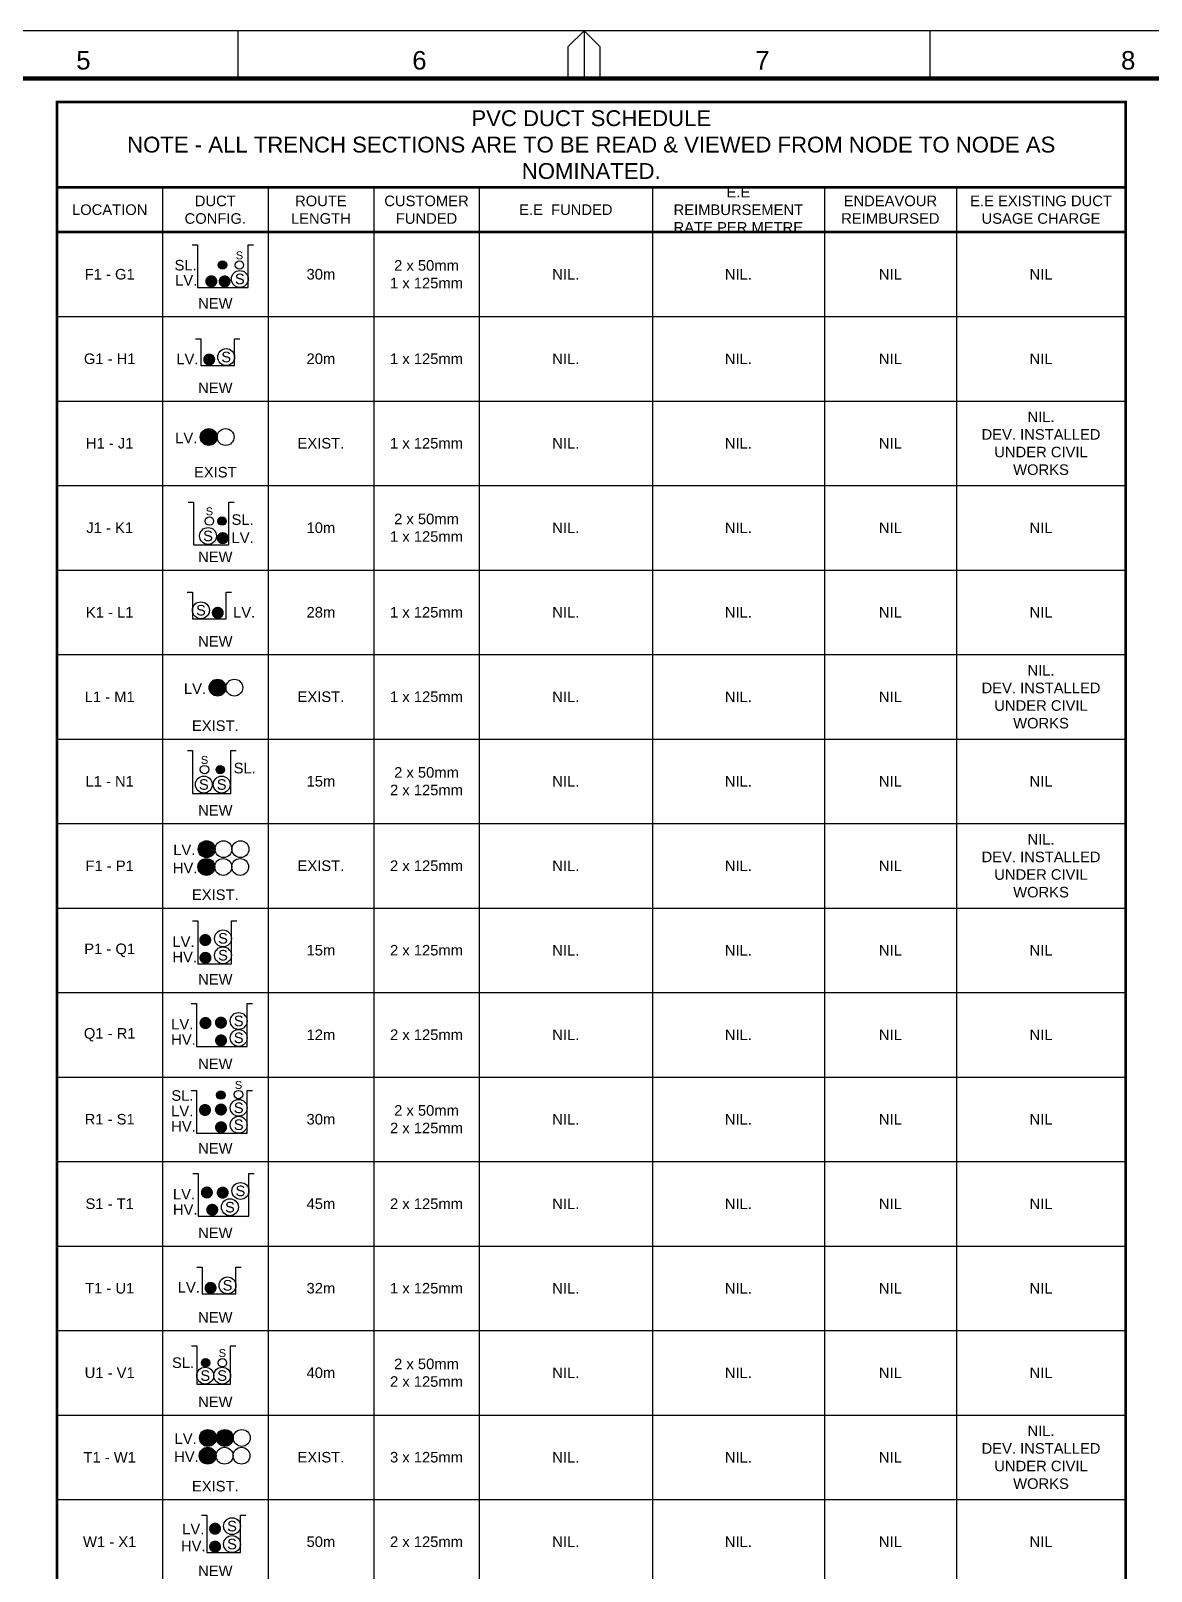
# Paper-space layout 'Retic DUCT SCHED (5)' of a CAD drawing. Header units: metres. Extents: x -9 to 795, y -5 to 571.
# Drawn here: x 288.2 to 500.4, y 279.2 to 570.9 of the extents above; entities that cross this region are included whole.
import ezdxf
from ezdxf.enums import TextEntityAlignment as Align

# ---------------------------------------------------------------- set-up
doc = ezdxf.new("R2010")
doc.units = ezdxf.units.M
doc.header["$LTSCALE"] = 0.7
doc.layers.get('0').update_dxf_attribs({"color": 6})
for name, color, linetype in [('_User Miscellaneous1', 3, 'Continuous'), ('_User Miscellaneous3', 11, 'Continuous'), ('Notes', 7, 'Continuous')]:
    doc.layers.add(name, color=color, linetype=linetype)
doc.layers.add('_User Miscellaneous5', color=7, linetype='Continuous', lineweight=35)
doc.styles.add('ARIAL', font='arial.ttf', dxfattribs={"height": 2})
doc.styles.add('iecISOCP', font='isocp.shx')
doc.styles.get("Standard").update_dxf_attribs({"font": 'arial.ttf'})

# ---------------------------------------------------------------- blocks, each defined once
blk = doc.blocks.new('A1_FRAME_TITLE')
at = {"layer": 'Notes', "linetype": 'Continuous'}
for p, q in [((336.54, 564.21), (336.54, 573.26)), ((399.05, 570.26), (402.05, 573.26)), ((402.05, 573.26), (402.05, 564.21)), ((402.05, 573.26), (405.05, 570.26)), ((467.56, 564.21), (467.56, 573.26)), ((399.05, 564.21), (399.05, 570.26)), ((405.05, 570.26), (405.05, 564.21))]:
    blk.add_line(p, q, dxfattribs=at)
at = {"layer": 'Notes', "color": 7, "linetype": 'Continuous'}
blk.add_lwpolyline([(-0.04, -3.07), (804.15, -3.07), (804.15, 573.26), (-0.04, 573.26)], close=True, dxfattribs=at)
at = {"layer": 'Notes', "color": 7, "linetype": 'Continuous', "const_width": 0.8}
blk.add_lwpolyline([(9, 5.97), (795.11, 5.97), (795.11, 564.21), (9, 564.21)], close=True, dxfattribs=at)
at = {"layer": 'Notes', "color": 7, "style": 'ARIAL'}
for s, p in [('5', (305.87, 565.92)), ('6', (369.5, 565.92)), ('7', (434.45, 565.92)), ('8', (503.73, 565.92))]:
    blk.add_text(s, height=3.5, dxfattribs=at).set_placement(p)
at = {"layer": 'Notes', "color": 7}
blk.add_attdef('EPD_REF_NO', text='', height=5, dxfattribs=at).set_placement((760.12, 52.77), align=Align.CENTER)
at = {"layer": 'Notes', "color": 3, "style": 'iecISOCP', "flags": 8}
blk.add_attdef('VERSION_NO', text='', height=2.5, rotation=90, dxfattribs=at).set_placement((272.82, 44.54), align=Align.MIDDLE_CENTER)
at = {"layer": 'Notes', "color": 7, "style": 'ARIAL'}
for tag, p in [('CAP_NO', (483.94, 43.46)), ('IE_NUM', (483.8, 37.81)), ('REF_No_1', (306, 32.31)), ('REF_1', (327.55, 32.31)), ('GEN_WO', (412.46, 31.76)), ('HV_SWITCH', (484.22, 32.16)), ('REF_No_2', (306, 26.31)), ('REF_2', (327.55, 26.31)), ('OH_WO', (412.46, 25.81)), ('UBD_REF', (483.8, 25.83)), ('REF_No_3', (306, 20.31)), ('REF_3', (327.55, 20.31)), ('UG_WO', (412.46, 20.05)), ('GIS_MAP_No', (483.8, 20.04)), ('REF_No_4', (306, 14.31)), ('REF_4', (327.55, 14.31)), ('SUB_WO', (412.46, 13.81)), ('HV_OP_DIAG', (484.08, 14.2)), ('LGA', (483.7, 7.78))]:
    blk.add_attdef(tag, p, '', height=2, dxfattribs=at)
at = {"layer": 'Notes', "color": 7, "style": 'ARIAL', "width": 1.1}
for tag, p in [('T1', (655.13, 39.47)), ('T2', (655.13, 34.35)), ('T3', (655.13, 28.92)), ('T4', (655.13, 23.66)), ('T5', (655.13, 18.23)), ('T6', (655.13, 12.97))]:
    blk.add_attdef(tag, text='', height=3.5, dxfattribs=at).set_placement(p, align=Align.CENTER)
at = {"layer": 'Notes', "color": 7, "style": 'ARIAL'}
for tag, height, p in [('scale', 2, (538.51, 33.27)), ('DRAWN', 2, (538.51, 24.93)), ('REV', 5, (790.81, 17.1)), ('CHD', 2, (538.51, 8.93)), ('DESIGN', 2, (576.37, 9.15))]:
    blk.add_attdef(tag, text='', height=height, dxfattribs=at).set_placement(p, align=Align.CENTER)
blk.add_attdef('NUM', text='', height=7, dxfattribs=at).set_placement((763.12, 20.12), align=Align.MIDDLE_CENTER)
for tag, p in [('NS', (762.87, 8.12)), ('SHTS', (774.68, 8.12))]:
    blk.add_attdef(tag, text='', height=2, dxfattribs=at).set_placement(p, align=Align.MIDDLE)
at = {"layer": 'Notes', "style": 'iecISOCP'}
blk.add_attdef('ExportID', (9.02, 2.35), '', height=2.5, dxfattribs=at)
at = {"layer": 'Notes', "style": 'iecISOCP', "flags": 1}
for tag, p in [('ProjectType', (14.12, -26.84)), ('ProjectNumber', (23.5, -26.86)), ('DrawingNumber', (35.46, -26.85)), ('ProjectDescription', (47.51, -26.87)), ('ExportDate', (60.23, -26.83)), ('ExportUserName', (69.1, -26.84)), ('DesignerCompanyName', (81.43, -26.84)), ('ExportAreaOfInterest', (97.04, -26.86)), ('GIS_SUCCESS', (111.94, -26.82)), ('CAD_SUCCESS', (121.73, -26.83)), ('DEPOTCODE', (132.05, -26.92)), ('ExportCategories', (140.02, -26.84)), ('Comments', (154.33, -26.93)), ('EPD_-_VERSION_1.5', (161.74, -26.93))]:
    blk.add_attdef(tag, p, '', height=1, dxfattribs=at)
blk = doc.blocks.new('*T213')
at = {"layer": '_User Miscellaneous5', "color": 0, "linetype": 'ByBlock', "lineweight": -2, "transparency": 16777216}
for p, q in [((0, 0), (202.4, 0)), ((0, 0), (0, -504.65)), ((202.4, 0), (202.4, -504.65)), ((0, -16.21), (202.4, -16.21)), ((20, -16.21), (20, -504.65)), ((40, -16.21), (40, -504.65)), ((60, -16.21), (60, -504.65)), ((80, -16.21), (80, -504.65)), ((112.77, -16.21), (112.77, -504.65)), ((145.35, -16.21), (145.35, -504.65)), ((170.35, -16.21), (170.35, -504.65)), ((0, -24.65), (202.4, -24.65)), ((0, -40.65), (202.4, -40.65)), ((0, -56.65), (202.4, -56.65)), ((0, -72.65), (202.4, -72.65)), ((0, -88.65), (202.4, -88.65)), ((0, -104.65), (202.4, -104.65)), ((0, -120.65), (202.4, -120.65)), ((0, -136.65), (202.4, -136.65)), ((0, -152.65), (202.4, -152.65)), ((0, -168.65), (202.4, -168.65)), ((0, -184.65), (202.4, -184.65)), ((0, -200.65), (202.4, -200.65)), ((0, -216.65), (202.4, -216.65)), ((0, -232.65), (202.4, -232.65)), ((0, -248.65), (202.4, -248.65)), ((0, -264.65), (202.4, -264.65)), ((0, -280.65), (202.4, -280.65)), ((0, -296.65), (202.4, -296.65)), ((0, -312.65), (202.4, -312.65)), ((0, -328.65), (202.4, -328.65)), ((0, -344.65), (202.4, -344.65)), ((0, -360.65), (202.4, -360.65)), ((0, -376.65), (202.4, -376.65)), ((0, -392.65), (202.4, -392.65)), ((0, -408.65), (202.4, -408.65)), ((0, -424.65), (202.4, -424.65)), ((0, -440.65), (202.4, -440.65)), ((0, -456.65), (202.4, -456.65)), ((0, -472.65), (202.4, -472.65)), ((0, -488.65), (202.4, -488.65)), ((0, -504.65), (202.4, -504.65))]:
    blk.add_line(p, q, dxfattribs=at)
at = {"layer": '_User Miscellaneous5', "color": 7, "transparency": 16777216}
for s, insert, char_height, width, attachment_point in [('PVC DUCT SCHEDULE \\PNOTE - ALL TRENCH SECTIONS ARE TO BE READ & VIEWED FROM NODE TO NODE AS\\PNOMINATED.', (101.2, -8.11), 3, 199.4036, 5), ('E.E REIMBURSEMENT RATE PER METRE', (129.06, -20.43), 2, 29.5818, 5), ('LOCATION', (10, -20.43), 2, 17, 5), ('DUCT\\PCONFIG.', (30, -20.43), 2, 17, 5), ('ROUTE\\PLENGTH', (50, -20.43), 2, 17, 5), ('CUSTOMER\\PFUNDED', (70, -20.43), 2, 17, 5), ('E.E  FUNDED ', (96.38, -20.43), 2, 29.7654, 5), ('ENDEAVOUR\\PREIMBURSED', (157.85, -20.43), 2, 22, 5), ('E.E EXISTING DUCT\\PUSAGE CHARGE', (186.38, -20.43), 2, 29.0564, 5), ('F1 - G1', (10, -32.65), 2, 14, 5), ('30m', (50, -32.65), 2, 14, 5), ('2 x 50mm\\P1 x 125mm', (70, -32.65), 2, 14, 5), ('NIL.', (96.38, -32.65), 2, 26.7654, 5), ('NIL.', (129.06, -32.65), 2, 26.5818, 5), ('NIL', (157.85, -32.65), 2, 19, 5), ('NIL', (186.38, -32.65), 2, 26.0564, 5), ('NEW', (30, -39.15), 2, 14, 8), ('G1 - H1', (10, -48.65), 2, 14, 5), ('20m', (50, -48.65), 2, 14, 5), ('1 x 125mm', (70, -48.65), 2, 14, 5), ('NIL.', (96.38, -48.65), 2, 26.7654, 5), ('NIL.', (129.06, -48.65), 2, 26.5818, 5), ('NIL', (157.85, -48.65), 2, 19, 5), ('NIL', (186.38, -48.65), 2, 26.0564, 5), ('NEW', (30, -55.15), 2, 14, 8), ('NIL.\\PDEV. INSTALLED\\PUNDER CIVIL WORKS', (186.38, -64.65), 2, 26.0564, 5), ('H1 - J1', (10, -64.65), 2, 14, 5), ('EXIST.', (50, -64.65), 2, 14, 5), ('1 x 125mm', (70, -64.65), 2, 14, 5), ('NIL.', (96.38, -64.65), 2, 26.7654, 5), ('NIL.', (129.06, -64.65), 2, 26.5818, 5), ('NIL', (157.85, -64.65), 2, 19, 5), ('EXIST', (30, -71.15), 2, 14, 8), ('2 x 50mm\\P1 x 125mm', (70, -80.65), 2, 14, 5), ('J1 - K1', (10, -80.65), 2, 14, 5), ('10m', (50, -80.65), 2, 14, 5), ('NIL.', (96.38, -80.65), 2, 26.7654, 5), ('NIL.', (129.06, -80.65), 2, 26.5818, 5), ('NIL', (157.85, -80.65), 2, 19, 5), ('NIL', (186.38, -80.65), 2, 26.0564, 5), ('NEW', (30, -87.15), 2, 14, 8), ('K1 - L1', (10, -96.65), 2, 14, 5), ('28m', (50, -96.65), 2, 14, 5), ('1 x 125mm', (70, -96.65), 2, 14, 5), ('NIL.', (96.38, -96.65), 2, 26.7654, 5), ('NIL.', (129.06, -96.65), 2, 26.5818, 5), ('NIL', (157.85, -96.65), 2, 19, 5), ('NIL', (186.38, -96.65), 2, 26.0564, 5), ('NEW', (30, -103.15), 2, 14, 8), ('NIL.\\PDEV. INSTALLED\\PUNDER CIVIL WORKS', (186.38, -112.65), 2, 26.0564, 5), ('L1 - M1', (10, -112.65), 2, 14, 5), ('EXIST.', (50, -112.65), 2, 14, 5), ('1 x 125mm', (70, -112.65), 2, 14, 5), ('NIL.', (96.38, -112.65), 2, 26.7654, 5), ('NIL.', (129.06, -112.65), 2, 26.5818, 5), ('NIL', (157.85, -112.65), 2, 19, 5), ('EXIST.', (30, -119.15), 2, 14, 8), ('L1 - N1', (10, -128.65), 2, 14, 5), ('15m', (50, -128.65), 2, 14, 5), ('2 x 50mm\\P2 x 125mm', (70, -128.65), 2, 14, 5), ('NIL.', (96.38, -128.65), 2, 26.7654, 5), ('NIL.', (129.06, -128.65), 2, 26.5818, 5), ('NIL', (157.85, -128.65), 2, 19, 5), ('NIL', (186.38, -128.65), 2, 26.0564, 5), ('NEW', (30, -135.15), 2, 14, 8), ('NIL.\\PDEV. INSTALLED\\PUNDER CIVIL WORKS', (186.38, -144.65), 2, 26.0564, 5), ('F1 - P1', (10, -144.65), 2, 14, 5), ('EXIST.', (50, -144.65), 2, 14, 5), ('2 x 125mm', (70, -144.65), 2, 14, 5), ('NIL.', (96.38, -144.65), 2, 26.7654, 5), ('NIL.', (129.06, -144.65), 2, 26.5818, 5), ('NIL', (157.85, -144.65), 2, 19, 5), ('EXIST.', (30, -151.15), 2, 14, 8), ('P1 - Q1', (10, -160.65), 2, 14, 5), ('15m', (50, -160.65), 2, 14, 5), ('2 x 125mm', (70, -160.65), 2, 14, 5), ('NIL.', (96.38, -160.65), 2, 26.7654, 5), ('NIL.', (129.06, -160.65), 2, 26.5818, 5), ('NIL', (157.85, -160.65), 2, 19, 5), ('NIL', (186.38, -160.65), 2, 26.0564, 5), ('NEW', (30, -167.15), 2, 14, 8), ('Q1 - R1', (10, -176.65), 2, 14, 5), ('12m', (50, -176.65), 2, 14, 5), ('2 x 125mm', (70, -176.65), 2, 14, 5), ('NIL.', (96.38, -176.65), 2, 26.7654, 5), ('NIL.', (129.06, -176.65), 2, 26.5818, 5), ('NIL', (157.85, -176.65), 2, 19, 5), ('NIL', (186.38, -176.65), 2, 26.0564, 5), ('NEW', (30, -183.15), 2, 14, 8), ('R1 - S1', (10, -192.65), 2, 14, 5), ('30m', (50, -192.65), 2, 14, 5), ('2 x 50mm\\P2 x 125mm', (70, -192.65), 2, 14, 5), ('NIL.', (96.38, -192.65), 2, 26.7654, 5), ('NIL.', (129.06, -192.65), 2, 26.5818, 5), ('NIL', (157.85, -192.65), 2, 19, 5), ('NIL', (186.38, -192.65), 2, 26.0564, 5), ('NEW', (30, -199.15), 2, 14, 8), ('S1 - T1', (10, -208.65), 2, 14, 5), ('45m', (50, -208.65), 2, 14, 5), ('2 x 125mm', (70, -208.65), 2, 14, 5), ('NIL.', (96.38, -208.65), 2, 26.7654, 5), ('NIL.', (129.06, -208.65), 2, 26.5818, 5), ('NIL', (157.85, -208.65), 2, 19, 5), ('NIL', (186.38, -208.65), 2, 26.0564, 5), ('NEW', (30, -215.15), 2, 14, 8), ('T1 - U1', (10, -224.65), 2, 14, 5), ('32m', (50, -224.65), 2, 14, 5), ('1 x 125mm', (70, -224.65), 2, 14, 5), ('NIL.', (96.38, -224.65), 2, 26.7654, 5), ('NIL.', (129.06, -224.65), 2, 26.5818, 5), ('NIL', (157.85, -224.65), 2, 19, 5), ('NIL', (186.38, -224.65), 2, 26.0564, 5), ('NEW', (30, -231.15), 2, 14, 8), ('2 x 50mm\\P2 x 125mm', (70, -240.65), 2, 14, 5), ('U1 - V1', (10, -240.65), 2, 14, 5), ('40m', (50, -240.65), 2, 14, 5), ('NIL.', (96.38, -240.65), 2, 26.7654, 5), ('NIL.', (129.06, -240.65), 2, 26.5818, 5), ('NIL', (157.85, -240.65), 2, 19, 5), ('NIL', (186.38, -240.65), 2, 26.0564, 5), ('NEW', (30, -247.15), 2, 14, 8), ('NIL.\\PDEV. INSTALLED\\PUNDER CIVIL WORKS', (186.38, -256.65), 2, 26.0564, 5), ('T1 - W1', (10, -256.65), 2, 14, 5), ('EXIST.', (50, -256.65), 2, 14, 5), ('3 x 125mm', (70, -256.65), 2, 14, 5), ('NIL.', (96.38, -256.65), 2, 26.7654, 5), ('NIL.', (129.06, -256.65), 2, 26.5818, 5), ('NIL', (157.85, -256.65), 2, 19, 5), ('EXIST.', (30, -263.15), 2, 14, 8), ('W1 - X1', (10, -272.65), 2, 14, 5), ('50m', (50, -272.65), 2, 14, 5), ('2 x 125mm', (70, -272.65), 2, 14, 5), ('NIL.', (96.38, -272.65), 2, 26.7654, 5), ('NIL.', (129.06, -272.65), 2, 26.5818, 5), ('NIL', (157.85, -272.65), 2, 19, 5), ('NIL', (186.38, -272.65), 2, 26.0564, 5), ('NEW', (30, -279.15), 2, 14, 8), ('NIL.\\PDEV. INSTALLED\\PUNDER CIVIL WORKS', (186.38, -288.65), 2, 26.0564, 5), ('S1 - X1', (10, -288.65), 2, 14, 5), ('EXIST.', (50, -288.65), 2, 14, 5), ('1 x 125mm', (70, -288.65), 2, 14, 5), ('NIL.', (96.38, -288.65), 2, 26.7654, 5), ('NIL.', (129.06, -288.65), 2, 26.5818, 5), ('NIL', (157.85, -288.65), 2, 19, 5), ('EXIST.', (30, -295.15), 2, 14, 8), ('2 x 50mm\\P2 x 125mm', (70, -304.65), 2, 14, 5), ('X1 - Y1', (10, -304.65), 2, 14, 5), ('27m', (50, -304.65), 2, 14, 5), ('NIL.', (96.38, -304.65), 2, 26.7654, 5), ('NIL.', (129.06, -304.65), 2, 26.5818, 5), ('NIL', (157.85, -304.65), 2, 19, 5), ('NIL', (186.38, -304.65), 2, 26.0564, 5), ('NEW', (30, -311.15), 2, 14, 8), ('Y1 - Z1', (10, -320.65), 2, 14, 5), ('25m', (50, -320.65), 2, 14, 5), ('2 x 125mm', (70, -320.65), 2, 14, 5), ('NIL.', (96.38, -320.65), 2, 26.7654, 5), ('NIL.', (129.06, -320.65), 2, 26.5818, 5), ('NIL', (157.85, -320.65), 2, 19, 5), ('NIL', (186.38, -320.65), 2, 26.0564, 5), ('NEW', (30, -327.15), 2, 14, 8), ('2 x 50mm\\P2 x 125mm', (70, -336.65), 2, 14, 5), ('Z1 - A2', (10, -336.65), 2, 14, 5), ('25m', (50, -336.65), 2, 14, 5), ('NIL.', (96.38, -336.65), 2, 26.7654, 5), ('NIL.', (129.06, -336.65), 2, 26.5818, 5), ('NIL', (157.85, -336.65), 2, 19, 5), ('NIL', (186.38, -336.65), 2, 26.0564, 5), ('NEW', (30, -343.15), 2, 14, 8), ('A2 - B2', (10, -352.65), 2, 14, 5), ('25m', (50, -352.65), 2, 14, 5), ('2 x 125mm', (70, -352.65), 2, 14, 5), ('NIL.', (96.38, -352.65), 2, 26.7654, 5), ('NIL.', (129.06, -352.65), 2, 26.5818, 5), ('NIL', (157.85, -352.65), 2, 19, 5), ('NIL', (186.38, -352.65), 2, 26.0564, 5), ('NEW', (30, -359.15), 2, 14, 8), ('2 x 50mm\\P2 x 125mm', (70, -368.65), 2, 14, 5), ('B2 - C2', (10, -368.65), 2, 14, 5), ('30m', (50, -368.65), 2, 14, 5), ('NIL.', (96.38, -368.65), 2, 26.7654, 5), ('NIL.', (129.06, -368.65), 2, 26.5818, 5), ('NIL', (157.85, -368.65), 2, 19, 5), ('NIL', (186.38, -368.65), 2, 26.0564, 5), ('NEW', (30, -375.15), 2, 14, 8), ('C2 - D2', (10, -384.65), 2, 14, 5), ('55m', (50, -384.65), 2, 14, 5), ('1 x 125mm', (70, -384.65), 2, 14, 5), ('NIL.', (96.38, -384.65), 2, 26.7654, 5), ('NIL.', (129.06, -384.65), 2, 26.5818, 5), ('NIL', (157.85, -384.65), 2, 19, 5), ('NIL', (186.38, -384.65), 2, 26.0564, 5), ('NEW', (30, -391.15), 2, 14, 8), ('2 x 50mm\\P1 x 125mm', (70, -400.65), 2, 14, 5), ('D2 - E2', (10, -400.65), 2, 14, 5), ('22m', (50, -400.65), 2, 14, 5), ('NIL.', (96.38, -400.65), 2, 26.7654, 5), ('NIL.', (129.06, -400.65), 2, 26.5818, 5), ('NIL', (157.85, -400.65), 2, 19, 5), ('NIL', (186.38, -400.65), 2, 26.0564, 5), ('NEW', (30, -407.15), 2, 14, 8), ('E2 - F2', (10, -416.65), 2, 14, 5), ('35m', (50, -416.65), 2, 14, 5), ('1 x 125mm', (70, -416.65), 2, 14, 5), ('NIL.', (96.38, -416.65), 2, 26.7654, 5), ('NIL.', (129.06, -416.65), 2, 26.5818, 5), ('NIL', (157.85, -416.65), 2, 19, 5), ('NIL', (186.38, -416.65), 2, 26.0564, 5), ('NEW', (30, -423.15), 2, 14, 8), ('F2 - G2', (10, -432.65), 2, 14, 5), ('10m', (50, -432.65), 2, 14, 5), ('2 x 50mm\\P1 x 125mm', (70, -432.65), 2, 14, 5), ('NIL.', (96.38, -432.65), 2, 26.7654, 5), ('NIL.', (129.06, -432.65), 2, 26.5818, 5), ('NIL', (157.85, -432.65), 2, 19, 5), ('NIL', (186.38, -432.65), 2, 26.0564, 5), ('NEW', (30, -439.15), 2, 14, 8), ('G2 - H2', (10, -448.65), 2, 14, 5), ('40m', (50, -448.65), 2, 14, 5), ('1 x 125mm', (70, -448.65), 2, 14, 5), ('NIL.', (96.38, -448.65), 2, 26.7654, 5), ('NIL.', (129.06, -448.65), 2, 26.5818, 5), ('NIL', (157.85, -448.65), 2, 19, 5), ('NIL', (186.38, -448.65), 2, 26.0564, 5), ('NEW', (30, -455.15), 2, 14, 8), ('H2 - K2', (10, -464.65), 2, 14, 5), ('32m', (50, -464.65), 2, 14, 5), ('2 x 50mm\\P1 x 125mm', (70, -464.65), 2, 14, 5), ('NIL.', (96.38, -464.65), 2, 26.7654, 5), ('NIL.', (129.06, -464.65), 2, 26.5818, 5), ('NIL', (157.85, -464.65), 2, 19, 5), ('NIL', (186.38, -464.65), 2, 26.0564, 5), ('NEW', (30, -471.15), 2, 14, 8), ('K2 - W1', (10, -480.65), 2, 14, 5), ('12m', (50, -480.65), 2, 14, 5), ('1 x 125mm', (70, -480.65), 2, 14, 5), ('NIL.', (96.38, -480.65), 2, 26.7654, 5), ('NIL.', (129.06, -480.65), 2, 26.5818, 5), ('NIL', (157.85, -480.65), 2, 19, 5), ('NIL', (186.38, -480.65), 2, 26.0564, 5), ('NEW', (30, -487.15), 2, 14, 8), ('NIL.\\PDEV. INSTALLED\\PUNDER CIVIL WORKS', (186.38, -496.65), 2, 26.0564, 5), ('C2 - L2', (10, -496.65), 2, 14, 5), ('EXIST.', (50, -496.65), 2, 14, 5), ('1 x 125mm', (70, -496.65), 2, 14, 5), ('NIL.', (96.38, -496.65), 2, 26.7654, 5), ('NIL.', (129.06, -496.65), 2, 26.5818, 5), ('NIL', (157.85, -496.65), 2, 19, 5), ('EXIST.', (30, -503.15), 2, 14, 8)]:
    blk.add_mtext(s, dxfattribs=dict(at, insert=insert, char_height=char_height, width=width, attachment_point=attachment_point))
blk = doc.blocks.new('*U207')
at = {"ltscale": 0.75, "const_width": 0.569, "flags": 128}
blk.add_lwpolyline([(-0.29, 0.56, 1), (0.28, 0.56, 1)], format="xyb", close=True, dxfattribs=at)
blk = doc.blocks.new('*U171')
blk.add_circle((0, 0.8), 0.8)
at = {"insert": (0, 0.8), "char_height": 1, "attachment_point": 5, "style": 'ARIAL'}
blk.add_mtext_dynamic_manual_height_columns('S', width=1.0176, gutter_width=10, heights=[0], dxfattribs=at)
blk = doc.blocks.new('DUCT_50_NEW')
blk.add_circle((0, 0.4), 0.4)
at = {"flags": 1}
blk.add_attdef('Z', (0, 0), '', height=0.2, dxfattribs=at)
at = {"flags": 9}
for tag, p in [('DUCT_CODE', (0, 0)), ('XSECT_TYPE', (0, -0.2)), ('STATE', (0, -0.6)), ('OWNED_BY', (0, -1.01)), ('OPERATED_BY', (0, -1.21)), ('FB_REFERENCE', (0, -0.4)), ('NOTES', (0, -0.8)), ('MAINTAINED_BY', (0, -1.42))]:
    blk.add_attdef(tag, text='', height=0.2, dxfattribs=at).set_placement(p, align=Align.MIDDLE_LEFT)
blk = doc.blocks.new('CABLE_SMALL_NEW')
h = blk.add_hatch(color=256)
edge = h.paths.add_edge_path()
edge.add_arc((0, 0.4), 0.4, 0, 360)
blk.add_circle((0, 0.4), 0.4)
for tag, flags, p in [('COND_CODE', 9, (1.5, 0)), ('STATE', 9, (1.5, -0.4)), ('XSECT_SIZE', 9, (1.5, -0.6)), ('OWNED_BY', 9, (1.5, -1)), ('OPERATED_BY', 9, (1.5, -1.2)), ('FB_REFERENCE', 9, (1.5, -0.2)), ('NOTES', 9, (1.5, -0.8)), ('MAINTAINED_BY', 9, (1.5, -1.4)), ('Z', 1, (1.5, -1.6))]:
    blk.add_attdef(tag, text='', height=0.2, dxfattribs=dict(flags=flags)).set_placement(p, align=Align.MIDDLE_LEFT)
blk = doc.blocks.new('*U209')
for name in ['DUCT_50_NEW', 'CABLE_SMALL_NEW']:
    blk.add_blockref(name, (0, 0))
blk = doc.blocks.new('*U169')
blk.add_blockref('DUCT_50_NEW', (0, 0))
at = {"insert": (0, 1.31), "char_height": 0.75, "attachment_point": 5, "style": 'ARIAL'}
blk.add_mtext_dynamic_manual_height_columns('S', width=0.3953, gutter_width=10, heights=[0], dxfattribs=at)
blk = doc.blocks.new('CABLE_LARGE_NEW')
h = blk.add_hatch(color=256)
edge = h.paths.add_edge_path()
edge.add_arc((0, 0.8), 0.8, 0, 360)
blk.add_circle((0, 0.8), 0.8)
for tag, flags, p in [('COND_CODE', 9, (1.5, 0)), ('STATE', 9, (1.5, -0.4)), ('XSECT_SIZE', 9, (1.5, -0.6)), ('OWNED_BY', 9, (1.5, -1)), ('OPERATED_BY', 9, (1.5, -1.2)), ('FB_REFERENCE', 9, (1.5, -0.2)), ('NOTES', 9, (1.5, -0.8)), ('MAINTAINED_BY', 9, (1.5, -1.4)), ('Z', 1, (1.5, -1.6))]:
    blk.add_attdef(tag, text='', height=0.2, dxfattribs=dict(flags=flags)).set_placement(p, align=Align.MIDDLE_LEFT)
blk = doc.blocks.new('*U208')
blk.add_circle((0, 0.8), 0.8)
blk.add_blockref('CABLE_LARGE_NEW', (0, 0))
blk = doc.blocks.new('*U168')
blk.add_circle((0, 0.8), 0.8)

psp = doc.layouts.new('Retic DUCT SCHED (5)')

# ---------------------------------------------------------------- linework, layer by layer
at = {"layer": '_User Miscellaneous3', "flags": 128}
for points in [[(318.76, 530.36), (319.76, 530.36), (319.76, 522.27), (329.36, 522.27), (329.36, 530.36), (330.36, 530.36)], [(319.38, 512.55), (320.38, 512.55), (320.38, 507.49), (326.78, 507.49), (326.78, 512.55), (327.78, 512.55)], [(318.01, 481.62), (319.01, 481.62), (319.01, 473.53), (325.68, 473.53), (325.68, 481.62), (326.68, 481.62)], [(317.8, 464.6), (318.8, 464.6), (318.8, 459.54), (325.2, 459.54), (325.2, 464.6), (326.2, 464.6)], [(317.83, 434.56), (318.83, 434.56), (318.83, 426.46), (326.09, 426.46), (326.09, 434.56), (327.09, 434.56)], [(318.82, 402.31), (319.82, 402.31), (319.82, 394.21), (326.18, 394.21), (326.18, 402.31), (327.18, 402.31)], [(318.55, 386.67), (319.55, 386.67), (319.55, 378.57), (329.15, 378.57), (329.15, 386.67), (330.15, 386.67)], [(318.55, 370.22), (319.55, 370.22), (319.55, 362.12), (329.15, 362.12), (329.15, 370.22), (330.15, 370.22)], [(318.88, 354.49), (319.88, 354.49), (319.88, 346.39), (329.48, 346.39), (329.48, 354.49), (330.48, 354.49)], [(319.64, 336.77), (320.64, 336.77), (320.64, 331.71), (327.04, 331.71), (327.04, 336.77), (328.04, 336.77)], [(318.62, 321.84), (319.62, 321.84), (319.62, 314.62), (326.02, 314.62), (326.02, 321.84), (327.02, 321.84)], [(320.49, 289.8), (321.49, 289.8), (321.49, 282.72), (327.89, 282.72), (327.89, 289.8), (328.89, 289.8)]]:
    psp.add_lwpolyline(points, dxfattribs=at)
at = {"layer": '_User Miscellaneous5', "const_width": 0.5}
psp.add_lwpolyline([(293.12, 557.41), (495.52, 557.41), (495.52, 52.76), (293.12, 52.76)], close=True, dxfattribs=at)
for points in [[(293.12, 541.2), (495.52, 541.2)], [(293.12, 532.76), (495.52, 532.76)]]:
    psp.add_lwpolyline(points, dxfattribs=at)

# ---------------------------------------------------------------- block references
psp.add_blockref('*T213', (293.12, 557.41))
at = {"layer": '_User Miscellaneous3', "xscale": 2, "yscale": 2, "zscale": 2}
for name, p in [('*U169', (327.69, 525.72)), ('*U209', (324.49, 525.72)), ('*U171', (327.76, 522.27)), ('*U207', (322.37, 522.31)), ('*U207', (324.9, 522.29)), ('*U171', (325.18, 507.49)), ('*U207', (321.98, 507.49)), ('*U208', (321.88, 492.35)), ('*U168', (325.08, 492.35)), ('*U169', (322.01, 477.24)), ('*U209', (324.41, 477.23)), ('*U171', (321.75, 473.61)), ('*U207', (324.54, 473.68)), ('*U171', (320.4, 459.54)), ('*U207', (323.6, 459.54)), ('*U208', (323.53, 444.89)), ('*U168', (326.73, 444.89)), ('*U169', (321.08, 430.18)), ('*U209', (324.06, 430.16)), ('*U171', (320.95, 426.54)), ('*U171', (324.33, 426.54)), ('*U208', (321.48, 414.3)), ('*U168', (324.68, 414.3)), ('*U168', (327.88, 414.3)), ('*U208', (321.43, 410.94)), ('*U168', (324.63, 410.94)), ('*U168', (327.83, 410.94)), ('*U207', (321.23, 397.58)), ('*U171', (324.58, 397.41)), ('*U171', (324.58, 394.21)), ('*U207', (321.26, 394.21)), ('*U207', (321.27, 381.87)), ('*U207', (324.2, 381.94)), ('*U171', (327.55, 381.77)), ('*U207', (324.22, 378.57)), ('*U171', (327.55, 378.57)), ('*U169', (327.52, 368.63)), ('*U207', (321.18, 365.4)), ('*U207', (324.2, 365.49)), ('*U209', (324.16, 368.54)), ('*U171', (327.55, 365.32)), ('*U171', (327.55, 362.12)), ('*U207', (324.22, 362.12)), ('*U207', (321.54, 349.78)), ('*U207', (324.53, 349.75)), ('*U171', (327.88, 349.59)), ('*U207', (322.56, 346.5)), ('*U171', (325.89, 346.5)), ('*U207', (322.24, 331.71)), ('*U171', (325.44, 331.71)), ('*U169', (324.46, 317.87)), ('*U209', (321.29, 317.87)), ('*U171', (321.22, 314.62)), ('*U171', (324.42, 314.62)), ('*U208', (321.73, 302.82)), ('*U208', (324.93, 302.82)), ('*U168', (328.13, 302.82)), ('*U208', (321.68, 299.46)), ('*U168', (324.88, 299.46)), ('*U168', (328.08, 299.46)), ('*U171', (326.29, 286.11)), ('*U207', (323.09, 286.11)), ('*U171', (326.29, 282.72)), ('*U207', (323.09, 282.72))]:
    psp.add_blockref(name, p, dxfattribs=at)
at = {"layer": 'Notes'}
psp.add_blockref('A1_FRAME_TITLE', (-9.08, -2.39), dxfattribs=at)

# ---------------------------------------------------------------- texts
at = {"layer": '_User Miscellaneous1', "style": 'ARIAL'}
for s, p in [('SL.', (315.41, 525.49)), ('LV.', (315.52, 522.63)), ('LV.', (315.53, 492.77)), ('SL.', (326.2, 477.32)), ('LV.', (326.2, 473.88)), ('LV.', (317.18, 445.3)), ('SL.', (326.6, 430.26)), ('LV.', (315.16, 414.78)), ('HV.', (315.08, 411.36)), ('LV.', (315, 397.41)), ('HV.', (315, 394.5)), ('LV.', (314.77, 381.77)), ('HV.', (314.77, 378.86)), ('SL.', (314.8, 368.26)), ('LV.', (314.77, 365.32)), ('HV.', (314.77, 362.41)), ('LV.', (315.1, 349.59)), ('HV.', (315.1, 346.68)), ('LV.', (315.41, 303.3)), ('HV.', (315.33, 299.88))]:
    psp.add_text(s, height=2, dxfattribs=at).set_placement(p)
at = {"layer": '_User Miscellaneous1', "char_height": 2, "attachment_point": 5, "style": 'ARIAL'}
for s, insert in [('LV.', (317.84, 508.72)), ('LV.', (328.59, 460.76)), ('LV.', (318.1, 332.93)), ('SL.', (317.02, 318.66)), ('LV.', (318.95, 287.18)), ('HV.', (318.95, 283.95))]:
    psp.add_mtext_dynamic_manual_height_columns(s, width=4.7642, gutter_width=10, heights=[0], dxfattribs=dict(at, insert=insert))

doc.saveas('drawing.dxf')
